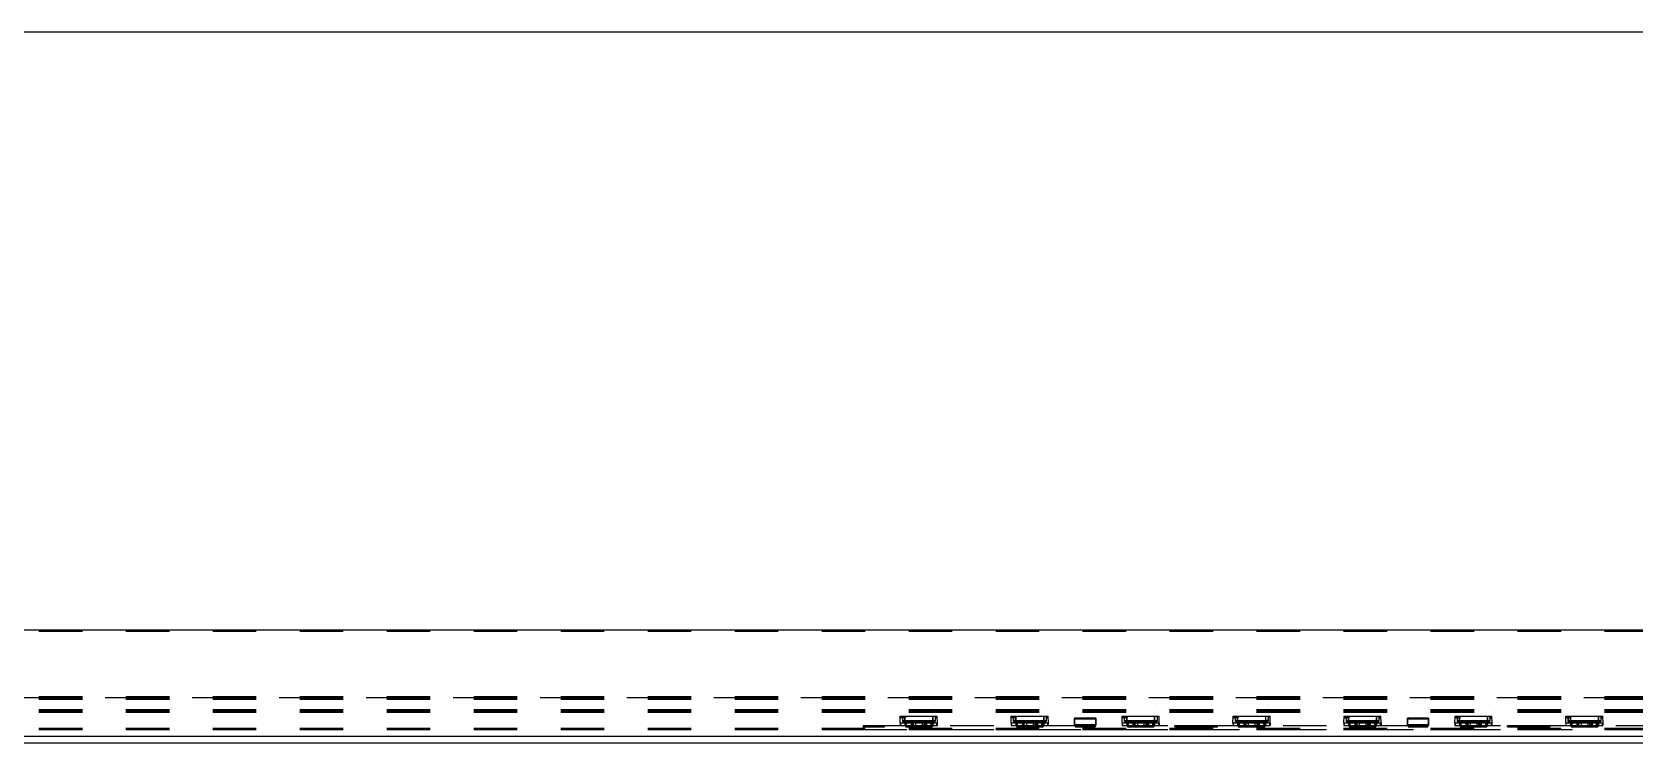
# Model space of a CAD drawing. Extents: x 14 to 580, y 14 to 406.
# Drawn here: x 205.1 to 325.5, y 253.4 to 306.8 of the extents above; entities that cross this region are included whole.
import ezdxf

# ---------------------------------------------------------------- set-up
doc = ezdxf.new("R2010")
doc.units = 0
doc.header["$LTSCALE"] = 32.67
doc.linetypes.add('HIDDEN', pattern=[0.2, 0.1, -0.1])
doc.layers.get('0').update_dxf_attribs({"linetype": 'CONTINUOUS'})
for name, color, linetype in [('BASE2', 7, 'CONTINUOUS'), ('BASE3', 7, 'CONTINUOUS'), ('LED_CHIP_2835_BASE3', 7, 'CONTINUOUS'), ('LED_CHIP_2835_ELETRODE_13', 7, 'CONTINUOUS'), ('LED_CHIP_2835_ELETRODE_23', 7, 'CONTINUOUS'), ('LED_CHIP_2835_SLICONE3', 7, 'CONTINUOUS'), ('LGP2', 7, 'CONTINUOUS'), ('LGP3', 7, 'CONTINUOUS'), ('LS-12V-120-W5-2835_PADS3', 7, 'CONTINUOUS'), ('LS-12V-120-W5-2835_PLATE3', 7, 'CONTINUOUS'), ('RES_1206_013', 7, 'CONTINUOUS'), ('RES_1206_023', 7, 'CONTINUOUS'), ('RES_1206_033', 7, 'CONTINUOUS')]:
    doc.layers.add(name, color=color, linetype=linetype)

msp = doc.modelspace()

# ---------------------------------------------------------------- linework, layer by layer
at = {"color": 7}
for p, q in [((272.959, 256.275), (272.959, 256.274)), ((281.292, 256.275), (281.292, 256.274)), ((289.626, 256.275), (289.626, 256.274)), ((297.959, 256.275), (297.959, 256.274)), ((306.292, 256.275), (306.292, 256.274)), ((314.626, 256.275), (314.626, 256.274)), ((322.959, 256.275), (322.959, 256.274))]:
    msp.add_line(p, q, dxfattribs=at)
at = {"layer": 'BASE2', "color": 7}
for p, q in [((192.577, 261.868), (442.577, 261.868)), ((192.577, 253.868), (442.577, 253.868)), ((192.577, 253.368), (442.577, 253.368))]:
    msp.add_line(p, q, dxfattribs=at)
at = {"layer": 'BASE3', "color": 8, "linetype": 'HIDDEN'}
for p, q in [((192.577, 261.768), (442.577, 261.768)), ((192.577, 256.868), (442.577, 256.868)), ((192.577, 256.768), (442.577, 256.768)), ((192.577, 256.668), (442.577, 256.668)), ((192.577, 255.868), (442.577, 255.868)), ((192.577, 255.768), (442.577, 255.768)), ((192.577, 255.668), (442.577, 255.668)), ((192.577, 254.468), (442.577, 254.468)), ((192.577, 254.368), (442.577, 254.368))]:
    msp.add_line(p, q, dxfattribs=at)
at = {"layer": 'LED_CHIP_2835_BASE3', "color": 8, "linetype": 'HIDDEN'}
for p, q in [((270.344, 254.868), (270.357, 255.368)), ((270.354, 255.268), (270.733, 255.268)), ((270.357, 255.368), (273.131, 255.368)), ((270.494, 255.368), (270.508, 254.968)), ((270.694, 255.368), (270.694, 254.968)), ((270.731, 255.368), (270.733, 255.268)), ((272.794, 255.368), (272.794, 254.968)), ((272.994, 255.368), (272.98, 254.968)), ((273.144, 254.868), (273.131, 255.368)), ((278.677, 254.868), (278.69, 255.368)), ((278.688, 255.268), (279.067, 255.268)), ((278.69, 255.368), (281.464, 255.368)), ((278.827, 255.368), (278.841, 254.968)), ((279.027, 255.368), (279.027, 254.968)), ((279.064, 255.368), (279.067, 255.268)), ((281.127, 255.368), (281.127, 254.968)), ((281.327, 255.368), (281.313, 254.968)), ((281.477, 254.868), (281.464, 255.368)), ((287.011, 254.868), (287.024, 255.368)), ((287.021, 255.268), (287.4, 255.268)), ((287.024, 255.368), (289.797, 255.368)), ((287.161, 255.368), (287.174, 254.968)), ((287.361, 255.368), (287.361, 254.968)), ((287.397, 255.368), (287.4, 255.268)), ((289.461, 255.368), (289.461, 254.968)), ((289.661, 255.368), (289.647, 254.968)), ((289.811, 254.868), (289.797, 255.368)), ((295.344, 254.868), (295.357, 255.368)), ((295.354, 255.268), (295.733, 255.268)), ((295.357, 255.368), (298.131, 255.368)), ((295.494, 255.368), (295.508, 254.968)), ((295.694, 255.368), (295.694, 254.968)), ((295.731, 255.368), (295.733, 255.268)), ((297.794, 255.368), (297.794, 254.968)), ((297.994, 255.368), (297.98, 254.968)), ((298.144, 254.868), (298.131, 255.368)), ((303.677, 254.868), (303.69, 255.368)), ((303.688, 255.268), (304.067, 255.268)), ((303.69, 255.368), (306.464, 255.368)), ((303.827, 255.368), (303.841, 254.968)), ((304.027, 255.368), (304.027, 254.968)), ((304.064, 255.368), (304.067, 255.268)), ((306.127, 255.368), (306.127, 254.968)), ((306.327, 255.368), (306.313, 254.968)), ((306.477, 254.868), (306.464, 255.368)), ((312.011, 254.868), (312.024, 255.368)), ((312.021, 255.268), (312.4, 255.268)), ((312.024, 255.368), (314.797, 255.368)), ((312.161, 255.368), (312.174, 254.968)), ((312.361, 255.368), (312.361, 254.968)), ((312.397, 255.368), (312.4, 255.268)), ((314.461, 255.368), (314.461, 254.968)), ((314.661, 255.368), (314.647, 254.968)), ((314.811, 254.868), (314.797, 255.368)), ((320.344, 254.868), (320.357, 255.368)), ((320.354, 255.268), (320.733, 255.268)), ((320.357, 255.368), (323.131, 255.368)), ((320.494, 255.368), (320.508, 254.968)), ((320.694, 255.368), (320.694, 254.968)), ((320.731, 255.368), (320.733, 255.268)), ((322.794, 255.368), (322.794, 254.968)), ((322.994, 255.368), (322.98, 254.968)), ((323.144, 254.868), (323.131, 255.368)), ((270.344, 254.868), (270.349, 254.668)), ((270.344, 254.868), (273.144, 254.868)), ((270.349, 254.668), (273.139, 254.668)), ((270.354, 254.868), (270.354, 254.668)), ((270.384, 254.668), (270.384, 254.868)), ((270.508, 254.968), (272.98, 254.968)), ((270.694, 254.868), (270.694, 254.668)), ((270.764, 254.868), (270.764, 254.668)), ((270.825, 254.668), (270.825, 254.868)), ((271.336, 254.668), (271.336, 254.868)), ((271.496, 254.868), (271.496, 254.668)), ((271.991, 254.868), (271.991, 254.668)), ((272.151, 254.668), (272.151, 254.868)), ((272.662, 254.668), (272.662, 254.868)), ((272.724, 254.868), (272.724, 254.668)), ((272.794, 254.868), (272.794, 254.668)), ((273.104, 254.668), (273.104, 254.868)), ((273.134, 254.868), (273.134, 254.668)), ((273.139, 254.668), (273.144, 254.868)), ((278.677, 254.868), (278.682, 254.668)), ((278.677, 254.868), (281.477, 254.868)), ((278.682, 254.668), (281.472, 254.668)), ((278.687, 254.868), (278.687, 254.668)), ((278.717, 254.668), (278.717, 254.868)), ((278.841, 254.968), (281.313, 254.968)), ((279.027, 254.868), (279.027, 254.668)), ((279.097, 254.868), (279.097, 254.668)), ((279.159, 254.668), (279.159, 254.868)), ((279.67, 254.668), (279.67, 254.868)), ((279.83, 254.868), (279.83, 254.668)), ((280.325, 254.868), (280.325, 254.668)), ((280.485, 254.668), (280.485, 254.868)), ((280.996, 254.668), (280.996, 254.868)), ((281.057, 254.868), (281.057, 254.668)), ((281.127, 254.868), (281.127, 254.668)), ((281.437, 254.668), (281.437, 254.868)), ((281.467, 254.868), (281.467, 254.668)), ((281.472, 254.668), (281.477, 254.868)), ((287.011, 254.868), (287.016, 254.668)), ((287.011, 254.868), (289.811, 254.868)), ((287.016, 254.668), (289.805, 254.668)), ((287.021, 254.868), (287.021, 254.668)), ((287.051, 254.668), (287.051, 254.868)), ((287.174, 254.968), (289.647, 254.968)), ((287.361, 254.868), (287.361, 254.668)), ((287.431, 254.868), (287.431, 254.668)), ((287.492, 254.668), (287.492, 254.868)), ((288.003, 254.668), (288.003, 254.868)), ((288.163, 254.868), (288.163, 254.668)), ((288.658, 254.868), (288.658, 254.668)), ((288.818, 254.668), (288.818, 254.868)), ((289.329, 254.668), (289.329, 254.868)), ((289.391, 254.868), (289.391, 254.668)), ((289.461, 254.868), (289.461, 254.668)), ((289.77, 254.668), (289.77, 254.868)), ((289.801, 254.868), (289.801, 254.668)), ((289.805, 254.668), (289.811, 254.868)), ((295.344, 254.868), (295.349, 254.668)), ((295.344, 254.868), (298.144, 254.868)), ((295.349, 254.668), (298.139, 254.668)), ((295.354, 254.868), (295.354, 254.668)), ((295.384, 254.668), (295.384, 254.868)), ((295.508, 254.968), (297.98, 254.968)), ((295.694, 254.868), (295.694, 254.668)), ((295.764, 254.868), (295.764, 254.668)), ((295.825, 254.668), (295.825, 254.868)), ((296.336, 254.668), (296.336, 254.868)), ((296.496, 254.868), (296.496, 254.668)), ((296.991, 254.868), (296.991, 254.668)), ((297.151, 254.668), (297.151, 254.868)), ((297.662, 254.668), (297.662, 254.868)), ((297.724, 254.868), (297.724, 254.668)), ((297.794, 254.868), (297.794, 254.668)), ((298.104, 254.668), (298.104, 254.868)), ((298.134, 254.868), (298.134, 254.668)), ((298.139, 254.668), (298.144, 254.868)), ((303.677, 254.868), (303.682, 254.668)), ((303.677, 254.868), (306.477, 254.868)), ((303.682, 254.668), (306.472, 254.668)), ((303.687, 254.868), (303.687, 254.668)), ((303.717, 254.668), (303.717, 254.868)), ((303.841, 254.968), (306.313, 254.968)), ((304.027, 254.868), (304.027, 254.668)), ((304.097, 254.868), (304.097, 254.668)), ((304.159, 254.668), (304.159, 254.868)), ((304.67, 254.668), (304.67, 254.868)), ((304.83, 254.868), (304.83, 254.668)), ((305.325, 254.868), (305.325, 254.668)), ((305.485, 254.668), (305.485, 254.868)), ((305.996, 254.668), (305.996, 254.868)), ((306.057, 254.868), (306.057, 254.668)), ((306.127, 254.868), (306.127, 254.668)), ((306.437, 254.668), (306.437, 254.868)), ((306.467, 254.868), (306.467, 254.668)), ((306.472, 254.668), (306.477, 254.868)), ((312.011, 254.868), (312.016, 254.668)), ((312.011, 254.868), (314.811, 254.868)), ((312.016, 254.668), (314.805, 254.668)), ((312.021, 254.868), (312.021, 254.668)), ((312.051, 254.668), (312.051, 254.868)), ((312.174, 254.968), (314.647, 254.968)), ((312.361, 254.868), (312.361, 254.668)), ((312.431, 254.868), (312.431, 254.668)), ((312.492, 254.668), (312.492, 254.868)), ((313.003, 254.668), (313.003, 254.868)), ((313.163, 254.868), (313.163, 254.668)), ((313.658, 254.868), (313.658, 254.668)), ((313.818, 254.668), (313.818, 254.868)), ((314.329, 254.668), (314.329, 254.868)), ((314.391, 254.868), (314.391, 254.668)), ((314.461, 254.868), (314.461, 254.668)), ((314.77, 254.668), (314.77, 254.868)), ((314.801, 254.868), (314.801, 254.668)), ((314.805, 254.668), (314.811, 254.868)), ((320.344, 254.868), (320.349, 254.668)), ((320.344, 254.868), (323.144, 254.868)), ((320.349, 254.668), (323.139, 254.668)), ((320.354, 254.868), (320.354, 254.668)), ((320.384, 254.668), (320.384, 254.868)), ((320.508, 254.968), (322.98, 254.968)), ((320.694, 254.868), (320.694, 254.668)), ((320.764, 254.868), (320.764, 254.668)), ((320.825, 254.668), (320.825, 254.868)), ((321.336, 254.668), (321.336, 254.868)), ((321.496, 254.868), (321.496, 254.668)), ((321.991, 254.868), (321.991, 254.668)), ((322.151, 254.668), (322.151, 254.868)), ((322.662, 254.668), (322.662, 254.868)), ((322.724, 254.868), (322.724, 254.668)), ((322.794, 254.868), (322.794, 254.668)), ((323.104, 254.668), (323.104, 254.868)), ((323.134, 254.868), (323.134, 254.668)), ((323.139, 254.668), (323.144, 254.868))]:
    msp.add_line(p, q, dxfattribs=at)
at = {"layer": 'LED_CHIP_2835_ELETRODE_13', "color": 8, "linetype": 'HIDDEN'}
for p, q in [((270.694, 254.868), (270.694, 254.668)), ((270.694, 254.868), (272.794, 254.868)), ((270.694, 254.668), (272.794, 254.668)), ((270.764, 254.868), (270.764, 254.668)), ((270.825, 254.668), (270.825, 254.868)), ((271.164, 254.868), (271.164, 254.668)), ((271.264, 254.668), (271.264, 254.868)), ((271.336, 254.668), (271.336, 254.868)), ((271.496, 254.868), (271.496, 254.668)), ((271.991, 254.868), (271.991, 254.668)), ((272.151, 254.668), (272.151, 254.868)), ((272.224, 254.868), (272.224, 254.668)), ((272.324, 254.868), (272.324, 254.668)), ((272.662, 254.668), (272.662, 254.868)), ((272.724, 254.868), (272.724, 254.668)), ((272.794, 254.868), (272.794, 254.668)), ((279.027, 254.868), (279.027, 254.668)), ((279.027, 254.868), (281.127, 254.868)), ((279.027, 254.668), (281.127, 254.668)), ((279.097, 254.868), (279.097, 254.668)), ((279.159, 254.668), (279.159, 254.868)), ((279.497, 254.868), (279.497, 254.668)), ((279.597, 254.668), (279.597, 254.868)), ((279.67, 254.668), (279.67, 254.868)), ((279.83, 254.868), (279.83, 254.668)), ((280.325, 254.868), (280.325, 254.668)), ((280.485, 254.668), (280.485, 254.868)), ((280.557, 254.868), (280.557, 254.668)), ((280.657, 254.868), (280.657, 254.668)), ((280.996, 254.668), (280.996, 254.868)), ((281.057, 254.868), (281.057, 254.668)), ((281.127, 254.868), (281.127, 254.668)), ((287.361, 254.868), (287.361, 254.668)), ((287.361, 254.868), (289.461, 254.868)), ((287.361, 254.668), (289.461, 254.668)), ((287.431, 254.868), (287.431, 254.668)), ((287.492, 254.668), (287.492, 254.868)), ((287.831, 254.868), (287.831, 254.668)), ((287.931, 254.668), (287.931, 254.868)), ((288.003, 254.668), (288.003, 254.868)), ((288.163, 254.868), (288.163, 254.668)), ((288.658, 254.868), (288.658, 254.668)), ((288.818, 254.668), (288.818, 254.868)), ((288.891, 254.868), (288.891, 254.668)), ((288.991, 254.868), (288.991, 254.668)), ((289.329, 254.668), (289.329, 254.868)), ((289.391, 254.868), (289.391, 254.668)), ((289.461, 254.868), (289.461, 254.668)), ((295.694, 254.868), (295.694, 254.668)), ((295.694, 254.868), (297.794, 254.868)), ((295.694, 254.668), (297.794, 254.668)), ((295.764, 254.868), (295.764, 254.668)), ((295.825, 254.668), (295.825, 254.868)), ((296.164, 254.868), (296.164, 254.668)), ((296.264, 254.668), (296.264, 254.868)), ((296.336, 254.668), (296.336, 254.868)), ((296.496, 254.868), (296.496, 254.668)), ((296.991, 254.868), (296.991, 254.668)), ((297.151, 254.668), (297.151, 254.868)), ((297.224, 254.868), (297.224, 254.668)), ((297.324, 254.868), (297.324, 254.668)), ((297.662, 254.668), (297.662, 254.868)), ((297.724, 254.868), (297.724, 254.668)), ((297.794, 254.868), (297.794, 254.668)), ((304.027, 254.868), (304.027, 254.668)), ((304.027, 254.868), (306.127, 254.868)), ((304.027, 254.668), (306.127, 254.668)), ((304.097, 254.868), (304.097, 254.668)), ((304.159, 254.668), (304.159, 254.868)), ((304.497, 254.868), (304.497, 254.668)), ((304.597, 254.668), (304.597, 254.868)), ((304.67, 254.668), (304.67, 254.868)), ((304.83, 254.868), (304.83, 254.668)), ((305.325, 254.868), (305.325, 254.668)), ((305.485, 254.668), (305.485, 254.868)), ((305.557, 254.868), (305.557, 254.668)), ((305.657, 254.868), (305.657, 254.668)), ((305.996, 254.668), (305.996, 254.868)), ((306.057, 254.868), (306.057, 254.668)), ((306.127, 254.868), (306.127, 254.668)), ((312.361, 254.868), (312.361, 254.668)), ((312.361, 254.868), (314.461, 254.868)), ((312.361, 254.668), (314.461, 254.668)), ((312.431, 254.868), (312.431, 254.668)), ((312.492, 254.668), (312.492, 254.868)), ((312.831, 254.868), (312.831, 254.668)), ((312.931, 254.668), (312.931, 254.868)), ((313.003, 254.668), (313.003, 254.868)), ((313.163, 254.868), (313.163, 254.668)), ((313.658, 254.868), (313.658, 254.668)), ((313.818, 254.668), (313.818, 254.868)), ((313.891, 254.868), (313.891, 254.668)), ((313.991, 254.868), (313.991, 254.668)), ((314.329, 254.668), (314.329, 254.868)), ((314.391, 254.868), (314.391, 254.668)), ((314.461, 254.868), (314.461, 254.668)), ((320.694, 254.868), (320.694, 254.668)), ((320.694, 254.868), (322.794, 254.868)), ((320.694, 254.668), (322.794, 254.668)), ((320.764, 254.868), (320.764, 254.668)), ((320.825, 254.668), (320.825, 254.868)), ((321.164, 254.868), (321.164, 254.668)), ((321.264, 254.668), (321.264, 254.868)), ((321.336, 254.668), (321.336, 254.868)), ((321.496, 254.868), (321.496, 254.668)), ((321.991, 254.868), (321.991, 254.668)), ((322.151, 254.668), (322.151, 254.868)), ((322.224, 254.868), (322.224, 254.668)), ((322.324, 254.868), (322.324, 254.668)), ((322.662, 254.668), (322.662, 254.868)), ((322.724, 254.868), (322.724, 254.668)), ((322.794, 254.868), (322.794, 254.668))]:
    msp.add_line(p, q, dxfattribs=at)
at = {"layer": 'LED_CHIP_2835_ELETRODE_23', "color": 8, "linetype": 'HIDDEN'}
for p, q in [((270.694, 254.868), (270.694, 254.668)), ((272.794, 254.868), (270.694, 254.868)), ((270.694, 254.668), (272.794, 254.668)), ((270.764, 254.868), (270.764, 254.668)), ((270.825, 254.668), (270.825, 254.868)), ((271.164, 254.868), (271.164, 254.668)), ((271.264, 254.868), (271.264, 254.668)), ((271.336, 254.668), (271.336, 254.868)), ((271.496, 254.868), (271.496, 254.668)), ((271.991, 254.868), (271.991, 254.668)), ((272.151, 254.668), (272.151, 254.868)), ((272.224, 254.668), (272.224, 254.868)), ((272.324, 254.868), (272.324, 254.668)), ((272.662, 254.668), (272.662, 254.868)), ((272.724, 254.868), (272.724, 254.668)), ((272.794, 254.868), (272.794, 254.668)), ((279.027, 254.868), (279.027, 254.668)), ((281.127, 254.868), (279.027, 254.868)), ((279.027, 254.668), (281.127, 254.668)), ((279.097, 254.868), (279.097, 254.668)), ((279.159, 254.668), (279.159, 254.868)), ((279.497, 254.868), (279.497, 254.668)), ((279.597, 254.868), (279.597, 254.668)), ((279.67, 254.668), (279.67, 254.868)), ((279.83, 254.868), (279.83, 254.668)), ((280.325, 254.868), (280.325, 254.668)), ((280.485, 254.668), (280.485, 254.868)), ((280.557, 254.668), (280.557, 254.868)), ((280.657, 254.868), (280.657, 254.668)), ((280.996, 254.668), (280.996, 254.868)), ((281.057, 254.868), (281.057, 254.668)), ((281.127, 254.868), (281.127, 254.668)), ((287.361, 254.868), (287.361, 254.668)), ((289.461, 254.868), (287.361, 254.868)), ((287.361, 254.668), (289.461, 254.668)), ((287.431, 254.868), (287.431, 254.668)), ((287.492, 254.668), (287.492, 254.868)), ((287.831, 254.868), (287.831, 254.668)), ((287.931, 254.868), (287.931, 254.668)), ((288.003, 254.668), (288.003, 254.868)), ((288.163, 254.868), (288.163, 254.668)), ((288.658, 254.868), (288.658, 254.668)), ((288.818, 254.668), (288.818, 254.868)), ((288.891, 254.668), (288.891, 254.868)), ((288.991, 254.868), (288.991, 254.668)), ((289.329, 254.668), (289.329, 254.868)), ((289.391, 254.868), (289.391, 254.668)), ((289.461, 254.868), (289.461, 254.668)), ((295.694, 254.868), (295.694, 254.668)), ((297.794, 254.868), (295.694, 254.868)), ((295.694, 254.668), (297.794, 254.668)), ((295.764, 254.868), (295.764, 254.668)), ((295.825, 254.668), (295.825, 254.868)), ((296.164, 254.868), (296.164, 254.668)), ((296.264, 254.868), (296.264, 254.668)), ((296.336, 254.668), (296.336, 254.868)), ((296.496, 254.868), (296.496, 254.668)), ((296.991, 254.868), (296.991, 254.668)), ((297.151, 254.668), (297.151, 254.868)), ((297.224, 254.668), (297.224, 254.868)), ((297.324, 254.868), (297.324, 254.668)), ((297.662, 254.668), (297.662, 254.868)), ((297.724, 254.868), (297.724, 254.668)), ((297.794, 254.868), (297.794, 254.668)), ((304.027, 254.868), (304.027, 254.668)), ((306.127, 254.868), (304.027, 254.868)), ((304.027, 254.668), (306.127, 254.668)), ((304.097, 254.868), (304.097, 254.668)), ((304.159, 254.668), (304.159, 254.868)), ((304.497, 254.868), (304.497, 254.668)), ((304.597, 254.868), (304.597, 254.668)), ((304.67, 254.668), (304.67, 254.868)), ((304.83, 254.868), (304.83, 254.668)), ((305.325, 254.868), (305.325, 254.668)), ((305.485, 254.668), (305.485, 254.868)), ((305.557, 254.668), (305.557, 254.868)), ((305.657, 254.868), (305.657, 254.668)), ((305.996, 254.668), (305.996, 254.868)), ((306.057, 254.868), (306.057, 254.668)), ((306.127, 254.868), (306.127, 254.668)), ((312.361, 254.868), (312.361, 254.668)), ((314.461, 254.868), (312.361, 254.868)), ((312.361, 254.668), (314.461, 254.668)), ((312.431, 254.868), (312.431, 254.668)), ((312.492, 254.668), (312.492, 254.868)), ((312.831, 254.868), (312.831, 254.668)), ((312.931, 254.868), (312.931, 254.668)), ((313.003, 254.668), (313.003, 254.868)), ((313.163, 254.868), (313.163, 254.668)), ((313.658, 254.868), (313.658, 254.668)), ((313.818, 254.668), (313.818, 254.868)), ((313.891, 254.668), (313.891, 254.868)), ((313.991, 254.868), (313.991, 254.668)), ((314.329, 254.668), (314.329, 254.868)), ((314.391, 254.868), (314.391, 254.668)), ((314.461, 254.868), (314.461, 254.668)), ((320.694, 254.868), (320.694, 254.668)), ((322.794, 254.868), (320.694, 254.868)), ((320.694, 254.668), (322.794, 254.668)), ((320.764, 254.868), (320.764, 254.668)), ((320.825, 254.668), (320.825, 254.868)), ((321.164, 254.868), (321.164, 254.668)), ((321.264, 254.868), (321.264, 254.668)), ((321.336, 254.668), (321.336, 254.868)), ((321.496, 254.868), (321.496, 254.668)), ((321.991, 254.868), (321.991, 254.668)), ((322.151, 254.668), (322.151, 254.868)), ((322.224, 254.668), (322.224, 254.868)), ((322.324, 254.868), (322.324, 254.668)), ((322.662, 254.668), (322.662, 254.868)), ((322.724, 254.868), (322.724, 254.668)), ((322.794, 254.868), (322.794, 254.668))]:
    msp.add_line(p, q, dxfattribs=at)
at = {"layer": 'LED_CHIP_2835_SLICONE3', "color": 8, "linetype": 'HIDDEN'}
for p, q in [((270.508, 255.368), (270.516, 255.037)), ((270.508, 255.368), (272.98, 255.368)), ((270.694, 254.988), (270.694, 255.368)), ((272.794, 254.988), (272.794, 255.368)), ((272.98, 255.368), (272.971, 255.037)), ((278.841, 255.368), (278.85, 255.037)), ((278.841, 255.368), (281.313, 255.368)), ((279.027, 254.988), (279.027, 255.368)), ((281.127, 254.988), (281.127, 255.368)), ((281.313, 255.368), (281.305, 255.037)), ((287.174, 255.368), (287.183, 255.037)), ((287.174, 255.368), (289.647, 255.368)), ((287.361, 254.988), (287.361, 255.368)), ((289.461, 254.988), (289.461, 255.368)), ((289.647, 255.368), (289.638, 255.037)), ((295.508, 255.368), (295.516, 255.037)), ((295.508, 255.368), (297.98, 255.368)), ((295.694, 254.988), (295.694, 255.368)), ((297.794, 255.368), (297.794, 254.988)), ((297.98, 255.368), (297.971, 255.037)), ((303.841, 255.368), (303.85, 255.037)), ((303.841, 255.368), (306.313, 255.368)), ((304.027, 254.988), (304.027, 255.368)), ((306.127, 254.988), (306.127, 255.368)), ((306.313, 255.368), (306.305, 255.037)), ((312.174, 255.368), (312.183, 255.037)), ((312.174, 255.368), (314.647, 255.368)), ((312.361, 254.988), (312.361, 255.368)), ((314.461, 254.988), (314.461, 255.368)), ((314.647, 255.368), (314.638, 255.037)), ((320.508, 255.368), (320.516, 255.037)), ((320.508, 255.368), (322.98, 255.368)), ((320.694, 254.988), (320.694, 255.368)), ((322.794, 254.988), (322.794, 255.368)), ((322.98, 255.368), (322.971, 255.037)), ((272.971, 255.037), (270.516, 255.037)), ((272.921, 254.988), (270.566, 254.988)), ((281.305, 255.037), (278.85, 255.037)), ((281.255, 254.988), (278.9, 254.988)), ((289.638, 255.037), (287.183, 255.037)), ((289.588, 254.988), (287.233, 254.988)), ((297.971, 255.037), (295.516, 255.037)), ((297.921, 254.988), (295.566, 254.988)), ((306.305, 255.037), (303.85, 255.037)), ((306.255, 254.988), (303.9, 254.988)), ((314.638, 255.037), (312.183, 255.037)), ((314.588, 254.988), (312.233, 254.988)), ((322.971, 255.037), (320.516, 255.037)), ((322.921, 254.988), (320.566, 254.988))]:
    msp.add_line(p, q, dxfattribs=at)
for centre, start, end in [((270.566, 255.038), 181.5, 270), ((272.921, 255.038), 270, 358.5), ((278.9, 255.038), 181.5, 270), ((281.255, 255.038), 270, 358.5), ((287.233, 255.038), 181.5, 270), ((289.588, 255.038), 270, 358.5), ((295.566, 255.038), 181.5, 270), ((297.921, 255.038), 270, 358.5), ((303.9, 255.038), 181.5, 270), ((306.255, 255.038), 270, 358.5), ((312.233, 255.038), 181.5, 270), ((314.588, 255.038), 270, 358.5), ((320.566, 255.038), 181.5, 270), ((322.921, 255.038), 270, 358.5)]:
    msp.add_arc(centre, 0.05, start, end, dxfattribs=at)
at = {"layer": 'LGP2', "color": 7}
msp.add_line((492.577, 306.768), (192.577, 306.768), dxfattribs=at)
at = {"layer": 'LGP3', "color": 8, "linetype": 'HIDDEN'}
msp.add_line((442.577, 256.768), (192.577, 256.768), dxfattribs=at)
at = {"layer": 'LS-12V-120-W5-2835_PADS3', "color": 8, "linetype": 'HIDDEN'}
for p, q in [((267.577, 254.668), (267.577, 254.568)), ((267.577, 254.668), (269.177, 254.668)), ((267.577, 254.568), (269.177, 254.568)), ((268.377, 254.668), (268.377, 254.568)), ((269.177, 254.568), (269.177, 254.668)), ((270.744, 254.668), (270.744, 254.568)), ((270.744, 254.668), (272.744, 254.668)), ((270.744, 254.568), (272.744, 254.568)), ((271.044, 254.668), (271.044, 254.568)), ((272.444, 254.668), (272.444, 254.568)), ((272.744, 254.668), (272.744, 254.568)), ((279.077, 254.668), (279.077, 254.568)), ((279.077, 254.668), (281.077, 254.668)), ((279.077, 254.568), (281.077, 254.568)), ((279.377, 254.668), (279.377, 254.568)), ((280.777, 254.668), (280.777, 254.568)), ((281.077, 254.668), (281.077, 254.568)), ((283.494, 254.668), (283.494, 254.568)), ((283.494, 254.668), (284.994, 254.668)), ((283.494, 254.568), (284.994, 254.568)), ((284.994, 254.668), (284.994, 254.568)), ((287.411, 254.668), (287.411, 254.568)), ((287.411, 254.668), (289.411, 254.668)), ((287.411, 254.568), (289.411, 254.568)), ((287.711, 254.668), (287.711, 254.568)), ((289.111, 254.668), (289.111, 254.568)), ((289.411, 254.668), (289.411, 254.568)), ((290.977, 254.568), (290.977, 254.668)), ((290.977, 254.668), (292.577, 254.668)), ((290.977, 254.568), (292.577, 254.568)), ((291.777, 254.668), (291.777, 254.568)), ((292.577, 254.668), (292.577, 254.568)), ((292.577, 254.668), (292.577, 254.568)), ((292.577, 254.668), (294.177, 254.668)), ((292.577, 254.568), (294.177, 254.568)), ((293.377, 254.668), (293.377, 254.568)), ((294.177, 254.568), (294.177, 254.668)), ((295.744, 254.668), (295.744, 254.568)), ((295.744, 254.668), (297.744, 254.668)), ((295.744, 254.568), (297.744, 254.568)), ((296.044, 254.668), (296.044, 254.568)), ((297.444, 254.668), (297.444, 254.568)), ((297.744, 254.668), (297.744, 254.568)), ((304.077, 254.668), (304.077, 254.568)), ((304.077, 254.668), (306.077, 254.668)), ((304.077, 254.568), (306.077, 254.568)), ((304.377, 254.668), (304.377, 254.568)), ((305.777, 254.668), (305.777, 254.568)), ((306.077, 254.668), (306.077, 254.568)), ((308.494, 254.668), (308.494, 254.568)), ((308.494, 254.668), (309.994, 254.668)), ((308.494, 254.568), (309.994, 254.568)), ((309.994, 254.668), (309.994, 254.568)), ((312.411, 254.668), (312.411, 254.568)), ((312.411, 254.668), (314.411, 254.668)), ((312.411, 254.568), (314.411, 254.568)), ((312.711, 254.668), (312.711, 254.568)), ((314.111, 254.668), (314.111, 254.568)), ((314.411, 254.668), (314.411, 254.568)), ((315.977, 254.568), (315.977, 254.668)), ((315.977, 254.668), (317.577, 254.668)), ((315.977, 254.568), (317.577, 254.568)), ((316.777, 254.668), (316.777, 254.568)), ((317.577, 254.668), (317.577, 254.568)), ((317.577, 254.668), (317.577, 254.568)), ((317.577, 254.668), (319.177, 254.668)), ((317.577, 254.568), (319.177, 254.568)), ((318.377, 254.668), (318.377, 254.568)), ((319.177, 254.568), (319.177, 254.668)), ((320.744, 254.668), (320.744, 254.568)), ((320.744, 254.668), (322.744, 254.668)), ((320.744, 254.568), (322.744, 254.568)), ((321.044, 254.668), (321.044, 254.568)), ((322.444, 254.668), (322.444, 254.568)), ((322.744, 254.668), (322.744, 254.568))]:
    msp.add_line(p, q, dxfattribs=at)
at = {"layer": 'LS-12V-120-W5-2835_PLATE3', "color": 8, "linetype": 'HIDDEN'}
for p, q in [((267.577, 254.668), (267.577, 254.368)), ((267.577, 254.668), (292.577, 254.668)), ((267.577, 254.568), (269.177, 254.568)), ((267.577, 254.368), (292.577, 254.368)), ((268.377, 254.568), (268.377, 254.668)), ((269.177, 254.568), (269.177, 254.668)), ((270.744, 254.668), (270.744, 254.568)), ((270.744, 254.568), (272.744, 254.568)), ((271.044, 254.668), (271.044, 254.568)), ((272.444, 254.668), (272.444, 254.568)), ((272.744, 254.668), (272.744, 254.568)), ((279.077, 254.668), (279.077, 254.568)), ((279.077, 254.568), (281.077, 254.568)), ((279.377, 254.668), (279.377, 254.568)), ((280.777, 254.668), (280.777, 254.568)), ((281.077, 254.668), (281.077, 254.568)), ((283.494, 254.668), (283.494, 254.568)), ((284.994, 254.668), (283.494, 254.668)), ((283.494, 254.568), (284.994, 254.568)), ((284.994, 254.668), (284.994, 254.568)), ((287.411, 254.668), (287.411, 254.568)), ((287.411, 254.568), (289.411, 254.568)), ((287.711, 254.668), (287.711, 254.568)), ((289.111, 254.668), (289.111, 254.568)), ((289.411, 254.668), (289.411, 254.568)), ((290.977, 254.668), (290.977, 254.568)), ((290.977, 254.568), (292.577, 254.568)), ((291.777, 254.668), (291.777, 254.568)), ((292.577, 254.668), (292.577, 254.368)), ((292.577, 254.668), (292.577, 254.368)), ((292.577, 254.668), (317.577, 254.668)), ((292.577, 254.568), (294.177, 254.568)), ((292.577, 254.368), (317.577, 254.368)), ((293.377, 254.568), (293.377, 254.668)), ((294.177, 254.568), (294.177, 254.668)), ((295.744, 254.668), (295.744, 254.568)), ((295.744, 254.568), (297.744, 254.568)), ((296.044, 254.668), (296.044, 254.568)), ((297.444, 254.668), (297.444, 254.568)), ((297.744, 254.668), (297.744, 254.568)), ((304.077, 254.668), (304.077, 254.568)), ((304.077, 254.568), (306.077, 254.568)), ((304.377, 254.668), (304.377, 254.568)), ((305.777, 254.668), (305.777, 254.568)), ((306.077, 254.668), (306.077, 254.568)), ((308.494, 254.668), (308.494, 254.568)), ((309.994, 254.668), (308.494, 254.668)), ((308.494, 254.568), (309.994, 254.568)), ((309.994, 254.668), (309.994, 254.568)), ((312.411, 254.668), (312.411, 254.568)), ((312.411, 254.568), (314.411, 254.568)), ((312.711, 254.668), (312.711, 254.568)), ((314.111, 254.668), (314.111, 254.568)), ((314.411, 254.668), (314.411, 254.568)), ((315.977, 254.668), (315.977, 254.568)), ((315.977, 254.568), (317.577, 254.568)), ((316.777, 254.668), (316.777, 254.568)), ((317.577, 254.668), (317.577, 254.368)), ((317.577, 254.668), (317.577, 254.368)), ((317.577, 254.668), (342.577, 254.668)), ((317.577, 254.568), (319.177, 254.568)), ((317.577, 254.368), (342.577, 254.368)), ((318.377, 254.568), (318.377, 254.668)), ((319.177, 254.568), (319.177, 254.668)), ((320.744, 254.668), (320.744, 254.568)), ((320.744, 254.568), (322.744, 254.568)), ((321.044, 254.668), (321.044, 254.568)), ((322.444, 254.668), (322.444, 254.568)), ((322.744, 254.668), (322.744, 254.568))]:
    msp.add_line(p, q, dxfattribs=at)
at = {"layer": 'RES_1206_013', "color": 8, "linetype": 'HIDDEN'}
for p, q in [((283.444, 255.218), (283.444, 254.668)), ((283.444, 254.668), (283.444, 255.218)), ((285.044, 255.218), (283.444, 255.218)), ((283.444, 255.218), (285.044, 255.218)), ((285.044, 255.168), (283.444, 255.168)), ((283.444, 255.168), (285.044, 255.168)), ((285.044, 254.718), (283.444, 254.718)), ((283.444, 254.718), (285.044, 254.718)), ((285.044, 254.668), (283.444, 254.668)), ((283.444, 254.668), (285.044, 254.668)), ((285.044, 255.218), (285.044, 254.668)), ((285.044, 254.668), (285.044, 255.218)), ((308.444, 255.218), (308.444, 254.668)), ((308.444, 254.668), (308.444, 255.218)), ((310.044, 255.218), (308.444, 255.218)), ((308.444, 255.218), (310.044, 255.218)), ((310.044, 255.168), (308.444, 255.168)), ((308.444, 255.168), (310.044, 255.168)), ((310.044, 254.718), (308.444, 254.718)), ((308.444, 254.718), (310.044, 254.718)), ((310.044, 254.668), (308.444, 254.668)), ((308.444, 254.668), (310.044, 254.668)), ((310.044, 255.218), (310.044, 254.668)), ((310.044, 254.668), (310.044, 255.218))]:
    msp.add_line(p, q, dxfattribs=at)
at = {"layer": 'RES_1206_023', "color": 8, "linetype": 'HIDDEN'}
for p, q in [((283.444, 255.158), (283.444, 254.668)), ((285.044, 255.158), (283.444, 255.158)), ((285.044, 254.718), (283.444, 254.718)), ((285.044, 254.668), (283.444, 254.668)), ((285.044, 254.668), (285.044, 255.158)), ((308.444, 255.158), (308.444, 254.668)), ((310.044, 255.158), (308.444, 255.158)), ((310.044, 254.718), (308.444, 254.718)), ((310.044, 254.668), (308.444, 254.668)), ((310.044, 254.668), (310.044, 255.158))]:
    msp.add_line(p, q, dxfattribs=at)
at = {"layer": 'RES_1206_033', "color": 8, "linetype": 'HIDDEN'}
for p, q in [((283.444, 255.218), (283.444, 255.168)), ((285.044, 255.218), (283.444, 255.218)), ((285.044, 255.168), (283.444, 255.168)), ((283.854, 255.218), (283.854, 255.168)), ((283.871, 255.218), (283.871, 255.168)), ((283.876, 255.218), (283.876, 255.168)), ((283.942, 255.218), (283.942, 255.168)), ((283.951, 255.218), (283.951, 255.168)), ((283.965, 255.218), (283.965, 255.168)), ((283.977, 255.218), (283.977, 255.168)), ((283.978, 255.218), (283.978, 255.168)), ((284.013, 255.218), (284.013, 255.168)), ((284.049, 255.218), (284.049, 255.168)), ((284.067, 255.218), (284.067, 255.168)), ((284.095, 255.218), (284.095, 255.168)), ((284.141, 255.218), (284.141, 255.168)), ((284.21, 255.218), (284.21, 255.168)), ((284.23, 255.218), (284.23, 255.168)), ((284.239, 255.218), (284.239, 255.168)), ((284.283, 255.218), (284.283, 255.168)), ((284.284, 255.218), (284.284, 255.168)), ((284.291, 255.218), (284.291, 255.168)), ((284.384, 255.218), (284.384, 255.168)), ((284.397, 255.218), (284.397, 255.168)), ((284.398, 255.218), (284.398, 255.168)), ((284.516, 255.218), (284.516, 255.168)), ((284.516, 255.218), (284.516, 255.168)), ((284.563, 255.218), (284.563, 255.168)), ((284.565, 255.218), (284.565, 255.168)), ((284.582, 255.218), (284.582, 255.168)), ((284.644, 255.218), (284.644, 255.168)), ((284.661, 255.218), (284.661, 255.168)), ((285.044, 255.168), (285.044, 255.218)), ((308.444, 255.218), (308.444, 255.168)), ((310.044, 255.218), (308.444, 255.218)), ((310.044, 255.168), (308.444, 255.168)), ((308.854, 255.218), (308.854, 255.168)), ((308.871, 255.218), (308.871, 255.168)), ((308.876, 255.218), (308.876, 255.168)), ((308.942, 255.218), (308.942, 255.168)), ((308.951, 255.218), (308.951, 255.168)), ((308.965, 255.218), (308.965, 255.168)), ((308.977, 255.218), (308.977, 255.168)), ((308.978, 255.218), (308.978, 255.168)), ((309.013, 255.218), (309.013, 255.168)), ((309.049, 255.218), (309.049, 255.168)), ((309.067, 255.218), (309.067, 255.168)), ((309.095, 255.218), (309.095, 255.168)), ((309.141, 255.218), (309.141, 255.168)), ((309.21, 255.218), (309.21, 255.168)), ((309.23, 255.218), (309.23, 255.168)), ((309.239, 255.218), (309.239, 255.168)), ((309.283, 255.218), (309.283, 255.168)), ((309.284, 255.218), (309.284, 255.168)), ((309.291, 255.218), (309.291, 255.168)), ((309.384, 255.218), (309.384, 255.168)), ((309.397, 255.218), (309.397, 255.168)), ((309.398, 255.218), (309.398, 255.168)), ((309.516, 255.218), (309.516, 255.168)), ((309.516, 255.218), (309.516, 255.168)), ((309.563, 255.218), (309.563, 255.168)), ((309.565, 255.218), (309.565, 255.168)), ((309.582, 255.218), (309.582, 255.168)), ((309.644, 255.218), (309.644, 255.168)), ((309.661, 255.218), (309.661, 255.168)), ((310.044, 255.168), (310.044, 255.218))]:
    msp.add_line(p, q, dxfattribs=at)

doc.saveas('drawing.dxf')
